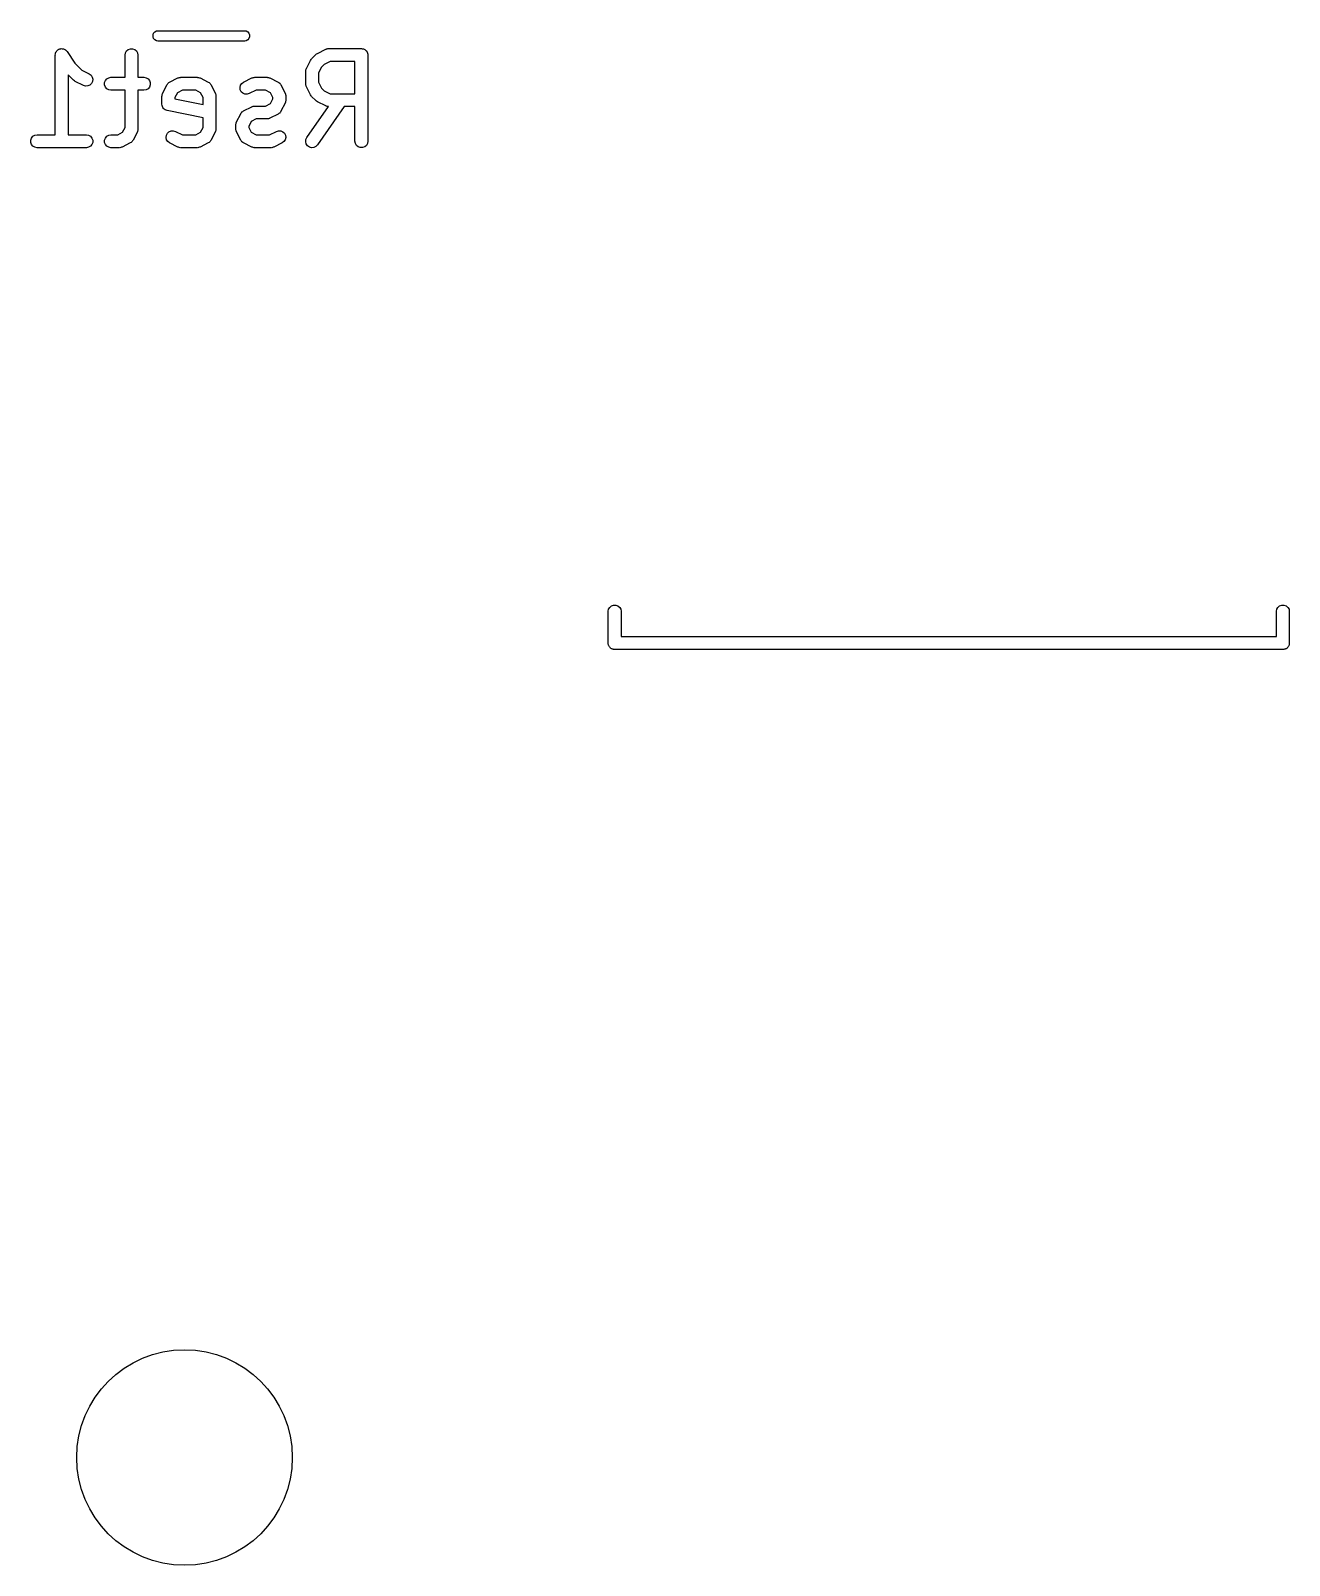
# Model space of a CAD drawing. Extents: x 107.4 to 189.2, y -108.6 to -71.4.
# Drawn here: x 107.41 to 122.01, y -108.59 to -90.79 of the extents above; entities that cross this region are included whole.
import ezdxf

# ---------------------------------------------------------------- set-up
doc = ezdxf.new("R2010")
doc.units = 0
doc.header["$MEASUREMENT"] = 0
doc.layers.add('BLACK', color=7, linetype='CONTINUOUS')

msp = doc.modelspace()

# ---------------------------------------------------------------- linework, layer by layer
at = {"layer": 'BLACK', "linetype": 'CONTINUOUS'}
for p, q in [((108.83, -90.8394), (108.837, -90.8195)), ((108.83, -90.8606), (108.83, -90.8394)), ((108.837, -90.8805), (108.83, -90.8606)), ((108.837, -90.8195), (108.851, -90.8033)), ((108.851, -90.8967), (108.837, -90.8805)), ((108.851, -90.8033), (108.869, -90.7927)), ((108.869, -90.9073), (108.851, -90.8967)), ((108.869, -90.7927), (108.885, -90.79)), ((108.885, -90.91), (108.869, -90.9073)), ((108.885, -90.79), (109.895, -90.79)), ((109.895, -90.91), (108.885, -90.91)), ((109.895, -90.79), (109.911, -90.7927)), ((109.911, -90.9073), (109.895, -90.91)), ((109.911, -90.7927), (109.929, -90.8033)), ((109.929, -90.8967), (109.911, -90.9073)), ((109.929, -90.8033), (109.943, -90.8195)), ((109.943, -90.8805), (109.929, -90.8967)), ((109.943, -90.8195), (109.95, -90.8394)), ((109.95, -90.8606), (109.943, -90.8805)), ((109.95, -90.8394), (109.95, -90.8606)), ((107.696, -91.0641), (107.699, -91.0555)), ((107.697, -91.0683), (107.696, -91.0641)), ((107.696, -91.0724), (107.697, -91.0683)), ((107.696, -91.9974), (107.696, -91.0724)), ((107.699, -91.0555), (107.7, -91.0467)), ((107.7, -91.0467), (107.703, -91.0431)), ((107.703, -91.0431), (107.704, -91.0391)), ((107.704, -91.0391), (107.709, -91.0319)), ((107.709, -91.0319), (107.713, -91.0242)), ((107.713, -91.0242), (107.717, -91.0215)), ((107.717, -91.0215), (107.719, -91.0181)), ((107.719, -91.0181), (107.727, -91.0132)), ((107.727, -91.0132), (107.733, -91.0074)), ((107.733, -91.0074), (107.737, -91.006)), ((107.737, -91.006), (107.741, -91.0037)), ((107.741, -91.0037), (107.75, -91.0016)), ((107.75, -91.0016), (107.758, -90.9985)), ((107.758, -90.9985), (107.762, -90.9985)), ((107.762, -90.9985), (107.766, -90.9975)), ((107.766, -90.9975), (107.775, -90.9985)), ((107.775, -90.9985), (107.784, -90.9985)), ((107.784, -90.9985), (107.788, -90.9999)), ((107.788, -90.9999), (107.792, -91.0004)), ((107.792, -91.0004), (107.8, -91.0044)), ((107.8, -91.0044), (107.808, -91.0074)), ((107.808, -91.0074), (107.812, -91.0101)), ((107.812, -91.0101), (107.815, -91.0119)), ((107.815, -91.0119), (107.822, -91.0184)), ((107.822, -91.0184), (107.828, -91.0242)), ((107.828, -91.0242), (107.83, -91.0278)), ((107.83, -91.0278), (107.833, -91.0308)), ((107.833, -91.0308), (107.924, -91.1675)), ((108.505, -91.0724), (108.51, -91.0467)), ((108.505, -91.3307), (108.505, -91.0724)), ((108.51, -91.0467), (108.523, -91.0242)), ((108.523, -91.0242), (108.543, -91.0074)), ((108.543, -91.0074), (108.567, -90.9985)), ((108.567, -90.9985), (108.593, -90.9985)), ((108.593, -90.9985), (108.618, -91.0074)), ((108.618, -91.0074), (108.638, -91.0242)), ((108.638, -91.0242), (108.651, -91.0467)), ((108.651, -91.0467), (108.655, -91.0724)), ((108.655, -91.0724), (108.655, -91.3307)), ((110.609, -91.2293), (110.656, -91.1341)), ((110.656, -91.1341), (110.663, -91.1244)), ((110.663, -91.1244), (110.67, -91.1146)), ((110.67, -91.1146), (110.718, -91.067)), ((110.718, -91.067), (110.728, -91.0601)), ((110.728, -91.0601), (110.737, -91.0529)), ((110.737, -91.0529), (110.833, -91.0053)), ((110.833, -91.0053), (110.837, -91.0041)), ((110.837, -91.0041), (110.841, -91.0019)), ((110.841, -91.0019), (110.849, -91.0004)), ((110.849, -91.0004), (110.858, -90.9979)), ((110.858, -90.9979), (110.862, -90.9981)), ((110.862, -90.9981), (110.866, -90.9974)), ((110.866, -90.9974), (111.247, -90.9974)), ((111.247, -90.9974), (111.254, -90.9985)), ((111.254, -90.9985), (111.26, -90.9985)), ((111.26, -90.9985), (111.266, -91.0008)), ((111.266, -91.0008), (111.273, -91.0019)), ((111.273, -91.0019), (111.278, -91.0052)), ((111.278, -91.0052), (111.285, -91.0074)), ((111.285, -91.0074), (111.29, -91.0116)), ((111.29, -91.0116), (111.295, -91.0149)), ((111.295, -91.0149), (111.3, -91.02)), ((111.3, -91.02), (111.305, -91.0242)), ((111.305, -91.0242), (111.308, -91.0299)), ((111.308, -91.0299), (111.312, -91.0349)), ((111.312, -91.0349), (111.314, -91.041)), ((111.314, -91.041), (111.318, -91.0467)), ((111.318, -91.0467), (111.319, -91.0532)), ((111.319, -91.0532), (111.321, -91.0594)), ((111.321, -91.0594), (111.321, -91.0659)), ((111.321, -91.0659), (111.322, -91.0724)), ((111.322, -91.0724), (111.322, -92.0724)), ((107.908, -91.3635), (107.846, -91.3011)), ((107.846, -91.3011), (107.846, -91.9974)), ((107.924, -91.1675), (108.006, -91.2488)), ((108.006, -91.2488), (108.09, -91.291)), ((108.09, -91.291), (108.111, -91.3065)), ((108.111, -91.3065), (108.125, -91.3283)), ((110.601, -91.2543), (110.604, -91.2459)), ((110.601, -91.2586), (110.601, -91.2543)), ((110.601, -91.2629), (110.601, -91.2586)), ((110.601, -91.4057), (110.601, -91.2629)), ((110.604, -91.2459), (110.605, -91.2372)), ((110.605, -91.2372), (110.607, -91.2335)), ((110.607, -91.2335), (110.609, -91.2293)), ((110.785, -91.212), (110.751, -91.2806)), ((110.751, -91.2806), (110.751, -91.388)), ((110.815, -91.1816), (110.785, -91.212)), ((110.884, -91.1474), (110.815, -91.1816)), ((111.172, -91.1474), (110.884, -91.1474)), ((111.172, -91.5212), (111.172, -91.1474)), ((107.918, -91.3704), (107.908, -91.3635)), ((107.928, -91.3776), (107.918, -91.3704)), ((108.023, -91.4252), (107.928, -91.3776)), ((108.048, -91.4326), (108.023, -91.4252)), ((108.074, -91.431), (108.048, -91.4326)), ((108.098, -91.4207), (108.074, -91.431)), ((108.117, -91.4028), (108.098, -91.4207)), ((108.129, -91.3795), (108.117, -91.4028)), ((108.125, -91.3283), (108.132, -91.3536)), ((108.132, -91.3536), (108.129, -91.3795)), ((108.269, -91.3927), (108.277, -91.3682)), ((108.269, -91.4187), (108.269, -91.3927)), ((108.277, -91.4432), (108.269, -91.4187)), ((108.277, -91.3682), (108.294, -91.3483)), ((108.294, -91.4632), (108.277, -91.4432)), ((108.294, -91.3483), (108.317, -91.3352)), ((108.317, -91.4762), (108.294, -91.4632)), ((108.317, -91.3352), (108.342, -91.3307)), ((108.342, -91.4807), (108.317, -91.4762)), ((108.342, -91.3307), (108.505, -91.3307)), ((108.505, -91.4807), (108.342, -91.4807)), ((108.505, -91.9118), (108.505, -91.4807)), ((108.655, -91.3307), (108.723, -91.3307)), ((108.723, -91.4807), (108.655, -91.4807)), ((108.655, -91.4807), (108.655, -91.9295)), ((108.723, -91.3307), (108.749, -91.3352)), ((108.749, -91.4762), (108.723, -91.4807)), ((108.749, -91.3352), (108.772, -91.3483)), ((108.772, -91.4632), (108.749, -91.4762)), ((108.772, -91.3483), (108.788, -91.3682)), ((108.788, -91.4432), (108.772, -91.4632)), ((108.788, -91.3682), (108.797, -91.3927)), ((108.797, -91.4187), (108.788, -91.4432)), ((108.797, -91.3927), (108.797, -91.4187)), ((108.942, -91.515), (108.99, -91.4198)), ((108.99, -91.4198), (108.996, -91.411)), ((108.996, -91.411), (109.002, -91.4018)), ((109.002, -91.4018), (109.004, -91.4005)), ((109.004, -91.4005), (109.005, -91.3989)), ((109.005, -91.3989), (109.014, -91.3928)), ((109.014, -91.3928), (109.023, -91.3863)), ((109.023, -91.3863), (109.118, -91.3386)), ((109.17, -91.4807), (109.113, -91.5092)), ((109.118, -91.3386), (109.123, -91.3374)), ((109.123, -91.3374), (109.126, -91.3352)), ((109.126, -91.3352), (109.135, -91.3337)), ((109.135, -91.3337), (109.143, -91.3312)), ((109.143, -91.3312), (109.148, -91.3315)), ((109.148, -91.3315), (109.152, -91.3307)), ((109.152, -91.3307), (109.342, -91.3307)), ((109.325, -91.4807), (109.17, -91.4807)), ((109.382, -91.5092), (109.325, -91.4807)), ((109.342, -91.3307), (109.347, -91.3315)), ((109.347, -91.3315), (109.351, -91.3312)), ((109.351, -91.3312), (109.359, -91.3337)), ((109.359, -91.3337), (109.368, -91.3352)), ((109.368, -91.3352), (109.372, -91.3374)), ((109.372, -91.3374), (109.376, -91.3386)), ((109.376, -91.3386), (109.471, -91.3863)), ((109.471, -91.3863), (109.48, -91.3928)), ((109.48, -91.3928), (109.489, -91.3989)), ((109.489, -91.3989), (109.49, -91.4005)), ((109.49, -91.4005), (109.492, -91.4018)), ((109.492, -91.4018), (109.498, -91.411)), ((109.498, -91.411), (109.505, -91.4198)), ((109.505, -91.4198), (109.552, -91.515)), ((109.839, -91.4488), (109.845, -91.4235)), ((109.842, -91.4747), (109.839, -91.4488)), ((109.854, -91.498), (109.842, -91.4747)), ((109.845, -91.4235), (109.859, -91.4018)), ((109.859, -91.4018), (109.88, -91.3863)), ((109.88, -91.3863), (109.976, -91.3386)), ((110.027, -91.4807), (109.947, -91.5204)), ((109.976, -91.3386), (109.98, -91.3374)), ((109.98, -91.3374), (109.983, -91.3352)), ((109.983, -91.3352), (109.992, -91.3337)), ((109.992, -91.3337), (110, -91.3312)), ((110, -91.3312), (110.005, -91.3315)), ((110.005, -91.3315), (110.009, -91.3307)), ((110.009, -91.3307), (110.152, -91.3307)), ((110.134, -91.4807), (110.027, -91.4807)), ((110.191, -91.5092), (110.134, -91.4807)), ((110.152, -91.3307), (110.156, -91.3315)), ((110.156, -91.3315), (110.16, -91.3312)), ((110.16, -91.3312), (110.169, -91.3337)), ((110.169, -91.3337), (110.178, -91.3352)), ((110.178, -91.3352), (110.181, -91.3374)), ((110.181, -91.3374), (110.185, -91.3386)), ((110.185, -91.3386), (110.281, -91.3863)), ((110.281, -91.3863), (110.29, -91.3928)), ((110.29, -91.3928), (110.299, -91.3989)), ((110.299, -91.3989), (110.3, -91.4005)), ((110.3, -91.4005), (110.302, -91.4018)), ((110.302, -91.4018), (110.308, -91.411)), ((110.308, -91.411), (110.314, -91.4198)), ((110.314, -91.4198), (110.362, -91.515)), ((110.601, -91.41), (110.601, -91.4057)), ((110.601, -91.4143), (110.601, -91.41)), ((110.604, -91.4227), (110.601, -91.4143)), ((110.605, -91.4314), (110.604, -91.4227)), ((110.607, -91.4351), (110.605, -91.4314)), ((110.609, -91.4393), (110.607, -91.4351)), ((110.656, -91.5345), (110.609, -91.4393)), ((110.751, -91.388), (110.785, -91.4565)), ((110.785, -91.4565), (110.815, -91.4869)), ((110.815, -91.4869), (110.884, -91.5212)), ((108.934, -91.5486), (108.935, -91.5443)), ((108.934, -91.6438), (108.934, -91.5486)), ((108.936, -91.6558), (108.934, -91.6438)), ((108.935, -91.54), (108.937, -91.5316)), ((108.935, -91.5443), (108.935, -91.54)), ((108.938, -91.6678), (108.936, -91.6558)), ((108.937, -91.5316), (108.939, -91.5229)), ((108.938, -91.6686), (108.938, -91.6678)), ((108.939, -91.6695), (108.938, -91.6686)), ((108.939, -91.5229), (108.941, -91.5192)), ((108.945, -91.68), (108.939, -91.6695)), ((108.941, -91.5192), (108.942, -91.515)), ((109.113, -91.5092), (109.084, -91.5663)), ((109.084, -91.5663), (109.084, -91.5823)), ((109.084, -91.5823), (109.41, -91.6476)), ((109.41, -91.5663), (109.382, -91.5092)), ((109.41, -91.6476), (109.41, -91.5663)), ((109.552, -91.515), (109.554, -91.5192)), ((109.554, -91.5192), (109.556, -91.5229)), ((109.556, -91.5229), (109.557, -91.5316)), ((109.557, -91.5316), (109.56, -91.54)), ((109.56, -91.54), (109.559, -91.5443)), ((109.559, -91.5443), (109.56, -91.5486)), ((109.56, -91.5486), (109.56, -91.9295)), ((109.872, -91.5159), (109.854, -91.498)), ((109.896, -91.5263), (109.872, -91.5159)), ((109.922, -91.5278), (109.896, -91.5263)), ((109.947, -91.5204), (109.922, -91.5278)), ((109.98, -91.6707), (109.983, -91.6686)), ((109.983, -91.6686), (109.992, -91.667)), ((109.992, -91.667), (110, -91.6645)), ((110, -91.6645), (110.005, -91.6648)), ((110.005, -91.6648), (110.009, -91.664)), ((110.009, -91.664), (110.134, -91.664)), ((110.134, -91.664), (110.191, -91.6355)), ((110.22, -91.5663), (110.191, -91.5092)), ((110.191, -91.6355), (110.22, -91.5785)), ((110.22, -91.5785), (110.22, -91.5663)), ((110.362, -91.6297), (110.314, -91.725)), ((110.362, -91.515), (110.363, -91.5192)), ((110.363, -91.6256), (110.362, -91.6297)), ((110.363, -91.5192), (110.365, -91.5229)), ((110.365, -91.6218), (110.363, -91.6256)), ((110.365, -91.5229), (110.367, -91.5316)), ((110.367, -91.6132), (110.365, -91.6218)), ((110.367, -91.5316), (110.369, -91.54)), ((110.369, -91.6048), (110.367, -91.6132)), ((110.369, -91.54), (110.369, -91.5443)), ((110.369, -91.5443), (110.37, -91.5486)), ((110.37, -91.5962), (110.369, -91.6004)), ((110.369, -91.6004), (110.369, -91.6048)), ((110.37, -91.5486), (110.37, -91.5962)), ((110.663, -91.5442), (110.656, -91.5345)), ((110.67, -91.554), (110.663, -91.5442)), ((110.718, -91.6016), (110.67, -91.554)), ((110.728, -91.6085), (110.718, -91.6016)), ((110.737, -91.6157), (110.728, -91.6085)), ((110.833, -91.6633), (110.737, -91.6157)), ((110.837, -91.6645), (110.833, -91.6633)), ((110.841, -91.6667), (110.837, -91.6645)), ((110.849, -91.6682), (110.841, -91.6667)), ((110.858, -91.6707), (110.849, -91.6682)), ((110.884, -91.5212), (111.172, -91.5212)), ((108.951, -91.6907), (108.945, -91.68)), ((108.951, -91.6913), (108.951, -91.6907)), ((108.952, -91.692), (108.951, -91.6913)), ((108.961, -91.6998), (108.952, -91.692)), ((108.97, -91.7079), (108.961, -91.6998)), ((108.971, -91.7082), (108.97, -91.7079)), ((108.972, -91.7088), (108.971, -91.7082)), ((108.983, -91.7129), (108.972, -91.7088)), ((108.994, -91.7174), (108.983, -91.7129)), ((109.41, -91.8005), (108.994, -91.7174)), ((109.41, -91.9118), (109.41, -91.8005)), ((109.799, -91.8484), (109.847, -91.7531)), ((109.847, -91.7531), (109.853, -91.7443)), ((109.853, -91.7443), (109.859, -91.7351)), ((109.859, -91.7351), (109.861, -91.7339)), ((109.861, -91.7339), (109.862, -91.7322)), ((109.862, -91.7322), (109.871, -91.7261)), ((109.871, -91.7261), (109.88, -91.7196)), ((109.88, -91.7196), (109.976, -91.672)), ((109.97, -91.8426), (109.941, -91.8996)), ((110.027, -91.814), (109.97, -91.8426)), ((109.976, -91.672), (109.98, -91.6707)), ((110.152, -91.814), (110.027, -91.814)), ((110.156, -91.8133), (110.152, -91.814)), ((110.16, -91.8136), (110.156, -91.8133)), ((110.169, -91.8111), (110.16, -91.8136)), ((110.178, -91.8095), (110.169, -91.8111)), ((110.181, -91.8074), (110.178, -91.8095)), ((110.185, -91.8061), (110.181, -91.8074)), ((110.281, -91.7585), (110.185, -91.8061)), ((110.29, -91.752), (110.281, -91.7585)), ((110.299, -91.7459), (110.29, -91.752)), ((110.3, -91.7442), (110.299, -91.7459)), ((110.302, -91.743), (110.3, -91.7442)), ((110.308, -91.7338), (110.302, -91.743)), ((110.314, -91.725), (110.308, -91.7338)), ((110.614, -92.0294), (110.865, -91.671)), ((111.048, -91.6712), (110.737, -92.1154)), ((110.862, -91.6704), (110.858, -91.6707)), ((110.865, -91.671), (110.862, -91.6704)), ((111.172, -91.6712), (111.048, -91.6712)), ((111.172, -92.0724), (111.172, -91.6712)), ((107.42, -92.0349), (107.437, -92.0149)), ((107.437, -92.0149), (107.46, -92.0019)), ((107.46, -92.0019), (107.485, -91.9974)), ((107.485, -91.9974), (107.696, -91.9974)), ((107.846, -91.9974), (108.057, -91.9974)), ((108.057, -91.9974), (108.082, -92.0019)), ((108.082, -92.0019), (108.105, -92.0149)), ((108.105, -92.0149), (108.122, -92.0349)), ((108.277, -92.0349), (108.294, -92.0149)), ((108.294, -92.0149), (108.317, -92.0019)), ((108.317, -92.0019), (108.342, -91.9974)), ((108.342, -91.9974), (108.42, -91.9974)), ((108.42, -91.9974), (108.477, -91.9689)), ((108.477, -91.9689), (108.505, -91.9118)), ((108.648, -91.9631), (108.6, -92.0583)), ((108.649, -91.9589), (108.648, -91.9631)), ((108.651, -91.9552), (108.649, -91.9589)), ((108.652, -91.9465), (108.651, -91.9552)), ((108.655, -91.9381), (108.652, -91.9465)), ((108.655, -91.9295), (108.655, -91.9338)), ((108.655, -91.9338), (108.655, -91.9381)), ((108.982, -92.0293), (108.985, -92.0034)), ((108.985, -92.0034), (108.996, -91.9801)), ((108.996, -91.9801), (109.015, -91.9622)), ((109.015, -91.9622), (109.039, -91.9518)), ((109.039, -91.9518), (109.065, -91.9503)), ((109.065, -91.9503), (109.09, -91.9577)), ((109.09, -91.9577), (109.17, -91.9974)), ((109.17, -91.9974), (109.325, -91.9974)), ((109.325, -91.9974), (109.382, -91.9689)), ((109.382, -91.9689), (109.41, -91.9118)), ((109.552, -91.9631), (109.505, -92.0583)), ((109.554, -91.9589), (109.552, -91.9631)), ((109.556, -91.9552), (109.554, -91.9589)), ((109.557, -91.9465), (109.556, -91.9552)), ((109.56, -91.9381), (109.557, -91.9465)), ((109.56, -91.9295), (109.559, -91.9338)), ((109.559, -91.9338), (109.56, -91.9381)), ((109.791, -91.8819), (109.792, -91.8776)), ((109.791, -91.9295), (109.791, -91.8819)), ((109.792, -91.9338), (109.791, -91.9295)), ((109.792, -91.8733), (109.794, -91.8649)), ((109.792, -91.8776), (109.792, -91.8733)), ((109.792, -91.9381), (109.792, -91.9338)), ((109.794, -91.9465), (109.792, -91.9381)), ((109.794, -91.8649), (109.796, -91.8563)), ((109.796, -91.9552), (109.794, -91.9465)), ((109.796, -91.8563), (109.798, -91.8525)), ((109.798, -91.9589), (109.796, -91.9552)), ((109.798, -91.8525), (109.799, -91.8484)), ((109.799, -91.9631), (109.798, -91.9589)), ((109.847, -92.0583), (109.799, -91.9631)), ((109.941, -91.8996), (109.941, -91.9118)), ((109.941, -91.9118), (109.97, -91.9689)), ((109.97, -91.9689), (110.027, -91.9974)), ((110.027, -91.9974), (110.182, -91.9974)), ((110.182, -91.9974), (110.261, -91.9577)), ((110.261, -91.9577), (110.286, -91.9503)), ((110.286, -91.9503), (110.312, -91.9518)), ((110.312, -91.9518), (110.336, -91.9622)), ((110.336, -91.9622), (110.355, -91.9801)), ((110.355, -91.9801), (110.367, -92.0034)), ((110.367, -92.0034), (110.37, -92.0293)), ((107.411, -92.0594), (107.42, -92.0349)), ((107.411, -92.0854), (107.411, -92.0594)), ((107.42, -92.1099), (107.411, -92.0854)), ((107.437, -92.1298), (107.42, -92.1099)), ((107.46, -92.1429), (107.437, -92.1298)), ((107.485, -92.1474), (107.46, -92.1429)), ((108.057, -92.1474), (107.485, -92.1474)), ((108.082, -92.1429), (108.057, -92.1474)), ((108.105, -92.1298), (108.082, -92.1429)), ((108.122, -92.1099), (108.105, -92.1298)), ((108.122, -92.0349), (108.131, -92.0594)), ((108.131, -92.0854), (108.122, -92.1099)), ((108.131, -92.0594), (108.131, -92.0854)), ((108.269, -92.0594), (108.277, -92.0349)), ((108.269, -92.0854), (108.269, -92.0594)), ((108.277, -92.1099), (108.269, -92.0854)), ((108.294, -92.1298), (108.277, -92.1099)), ((108.317, -92.1429), (108.294, -92.1298)), ((108.342, -92.1474), (108.317, -92.1429)), ((108.438, -92.1474), (108.342, -92.1474)), ((108.442, -92.1466), (108.438, -92.1474)), ((108.446, -92.1469), (108.442, -92.1466)), ((108.455, -92.1444), (108.446, -92.1469)), ((108.463, -92.1429), (108.455, -92.1444)), ((108.467, -92.1407), (108.463, -92.1429)), ((108.471, -92.1395), (108.467, -92.1407)), ((108.566, -92.0918), (108.471, -92.1395)), ((108.575, -92.0853), (108.566, -92.0918)), ((108.584, -92.0792), (108.575, -92.0853)), ((108.586, -92.0776), (108.584, -92.0792)), ((108.587, -92.0763), (108.586, -92.0776)), ((108.593, -92.0671), (108.587, -92.0763)), ((108.6, -92.0583), (108.593, -92.0671)), ((108.988, -92.0546), (108.982, -92.0293)), ((109.002, -92.0763), (108.988, -92.0546)), ((109.023, -92.0918), (109.002, -92.0763)), ((109.118, -92.1395), (109.023, -92.0918)), ((109.123, -92.1407), (109.118, -92.1395)), ((109.126, -92.1429), (109.123, -92.1407)), ((109.135, -92.1444), (109.126, -92.1429)), ((109.143, -92.1469), (109.135, -92.1444)), ((109.148, -92.1466), (109.143, -92.1469)), ((109.152, -92.1474), (109.148, -92.1466)), ((109.342, -92.1474), (109.152, -92.1474)), ((109.347, -92.1466), (109.342, -92.1474)), ((109.351, -92.1469), (109.347, -92.1466)), ((109.359, -92.1444), (109.351, -92.1469)), ((109.368, -92.1429), (109.359, -92.1444)), ((109.372, -92.1407), (109.368, -92.1429)), ((109.376, -92.1395), (109.372, -92.1407)), ((109.471, -92.0918), (109.376, -92.1395)), ((109.48, -92.0853), (109.471, -92.0918)), ((109.489, -92.0792), (109.48, -92.0853)), ((109.49, -92.0776), (109.489, -92.0792)), ((109.492, -92.0763), (109.49, -92.0776)), ((109.498, -92.0671), (109.492, -92.0763)), ((109.505, -92.0583), (109.498, -92.0671)), ((109.853, -92.0671), (109.847, -92.0583)), ((109.859, -92.0763), (109.853, -92.0671)), ((109.861, -92.0776), (109.859, -92.0763)), ((109.862, -92.0792), (109.861, -92.0776)), ((109.871, -92.0853), (109.862, -92.0792)), ((109.88, -92.0918), (109.871, -92.0853)), ((109.976, -92.1395), (109.88, -92.0918)), ((109.98, -92.1407), (109.976, -92.1395)), ((109.983, -92.1429), (109.98, -92.1407)), ((109.992, -92.1444), (109.983, -92.1429)), ((110, -92.1469), (109.992, -92.1444)), ((110.005, -92.1466), (110, -92.1469)), ((110.009, -92.1474), (110.005, -92.1466)), ((110.2, -92.1474), (110.009, -92.1474)), ((110.204, -92.1466), (110.2, -92.1474)), ((110.208, -92.1469), (110.204, -92.1466)), ((110.217, -92.1444), (110.208, -92.1469)), ((110.225, -92.1429), (110.217, -92.1444)), ((110.229, -92.1407), (110.225, -92.1429)), ((110.233, -92.1395), (110.229, -92.1407)), ((110.328, -92.0918), (110.233, -92.1395)), ((110.349, -92.0763), (110.328, -92.0918)), ((110.364, -92.0546), (110.349, -92.0763)), ((110.37, -92.0293), (110.364, -92.0546)), ((110.601, -92.0789), (110.603, -92.053)), ((110.608, -92.1041), (110.601, -92.0789)), ((110.603, -92.053), (110.614, -92.0294)), ((110.623, -92.1254), (110.608, -92.1041)), ((110.644, -92.1404), (110.623, -92.1254)), ((110.669, -92.1471), (110.644, -92.1404)), ((110.695, -92.1448), (110.669, -92.1471)), ((110.719, -92.1338), (110.695, -92.1448)), ((110.737, -92.1154), (110.719, -92.1338)), ((111.177, -92.098), (111.172, -92.0724)), ((111.19, -92.1206), (111.177, -92.098)), ((111.21, -92.1373), (111.19, -92.1206)), ((111.234, -92.1462), (111.21, -92.1373)), ((111.26, -92.1462), (111.234, -92.1462)), ((111.285, -92.1373), (111.26, -92.1462)), ((111.305, -92.1206), (111.285, -92.1373)), ((111.318, -92.098), (111.305, -92.1206)), ((111.322, -92.0724), (111.318, -92.098)), ((114.11, -97.521), (114.114, -97.5016)), ((114.11, -97.8992), (114.11, -97.521)), ((114.114, -97.5016), (114.127, -97.4786)), ((114.127, -97.4786), (114.147, -97.4616)), ((114.147, -97.4616), (114.172, -97.4526)), ((114.172, -97.4526), (114.198, -97.4526)), ((114.198, -97.4526), (114.223, -97.4616)), ((114.223, -97.4616), (114.244, -97.4786)), ((114.244, -97.4786), (114.257, -97.5016)), ((114.257, -97.5016), (114.26, -97.521)), ((114.26, -97.521), (114.26, -97.8176)), ((121.86, -97.521), (121.864, -97.5016)), ((121.86, -97.8176), (121.86, -97.521)), ((121.864, -97.5016), (121.877, -97.4786)), ((121.877, -97.4786), (121.897, -97.4616)), ((121.897, -97.4616), (121.922, -97.4526)), ((121.922, -97.4526), (121.948, -97.4526)), ((121.948, -97.4526), (121.973, -97.4616)), ((121.973, -97.4616), (121.994, -97.4786)), ((121.994, -97.4786), (122.007, -97.5016)), ((122.007, -97.5016), (122.01, -97.521)), ((122.01, -97.521), (122.01, -97.8992)), ((114.11, -97.9058), (114.11, -97.8992)), ((114.11, -97.8992), (114.11, -97.8992)), ((114.26, -97.8176), (121.86, -97.8176)), ((122.01, -97.8992), (122.01, -97.8992)), ((122.01, -97.8992), (122.01, -97.9058)), ((114.112, -97.9121), (114.11, -97.9058)), ((114.114, -97.9186), (114.112, -97.9121)), ((114.117, -97.9244), (114.114, -97.9186)), ((114.119, -97.9307), (114.117, -97.9244)), ((114.124, -97.9358), (114.119, -97.9307)), ((114.127, -97.9416), (114.124, -97.9358)), ((114.132, -97.9458), (114.127, -97.9416)), ((114.136, -97.9509), (114.132, -97.9458)), ((114.142, -97.9543), (114.136, -97.9509)), ((114.147, -97.9586), (114.142, -97.9543)), ((114.153, -97.9608), (114.147, -97.9586)), ((114.159, -97.9642), (114.153, -97.9608)), ((114.166, -97.9653), (114.159, -97.9642)), ((114.172, -97.9676), (114.166, -97.9653)), ((114.179, -97.9676), (114.172, -97.9676)), ((121.942, -97.9676), (114.179, -97.9676)), ((114.179, -97.9676), (114.179, -97.9676)), ((121.948, -97.9676), (121.942, -97.9676)), ((121.942, -97.9676), (121.942, -97.9676)), ((121.955, -97.9653), (121.948, -97.9676)), ((121.961, -97.9642), (121.955, -97.9653)), ((121.967, -97.9608), (121.961, -97.9642)), ((121.973, -97.9586), (121.967, -97.9608)), ((121.978, -97.9543), (121.973, -97.9586)), ((121.984, -97.9509), (121.978, -97.9543)), ((121.988, -97.9458), (121.984, -97.9509)), ((121.994, -97.9416), (121.988, -97.9458)), ((121.997, -97.9358), (121.994, -97.9416)), ((122.001, -97.9307), (121.997, -97.9358)), ((122.003, -97.9244), (122.001, -97.9307)), ((122.007, -97.9186), (122.003, -97.9244)), ((122.008, -97.9121), (122.007, -97.9186)), ((122.01, -97.9058), (122.008, -97.9121))]:
    msp.add_line(p, q, dxfattribs=at)
at = {"layer": 'BLACK'}
msp.add_circle((109.195, -107.34), 1.25, dxfattribs=at)

doc.saveas('drawing.dxf')
